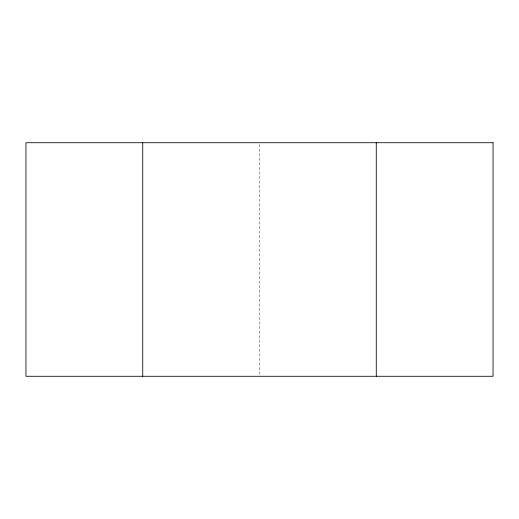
<?xml version="1.0" encoding="UTF-8"?>
<svg xmlns="http://www.w3.org/2000/svg" width="519" height="519" viewBox="0 0 519 519"><rect width="100%" height="100%" fill="white"/><g stroke="black" fill="none" stroke-linecap="round" stroke-linejoin="round"><path stroke-width="0.39" stroke-dasharray="2.6 1.95" d="M259.5 144.347L259.5 374.653"/><path stroke-width="0.78" d="M376.275 142.725L376.275 376.275M142.725 142.725L142.725 376.275M493.05 142.725L25.95 142.725L25.95 376.275L493.05 376.275L493.05 142.725"/></g></svg>
